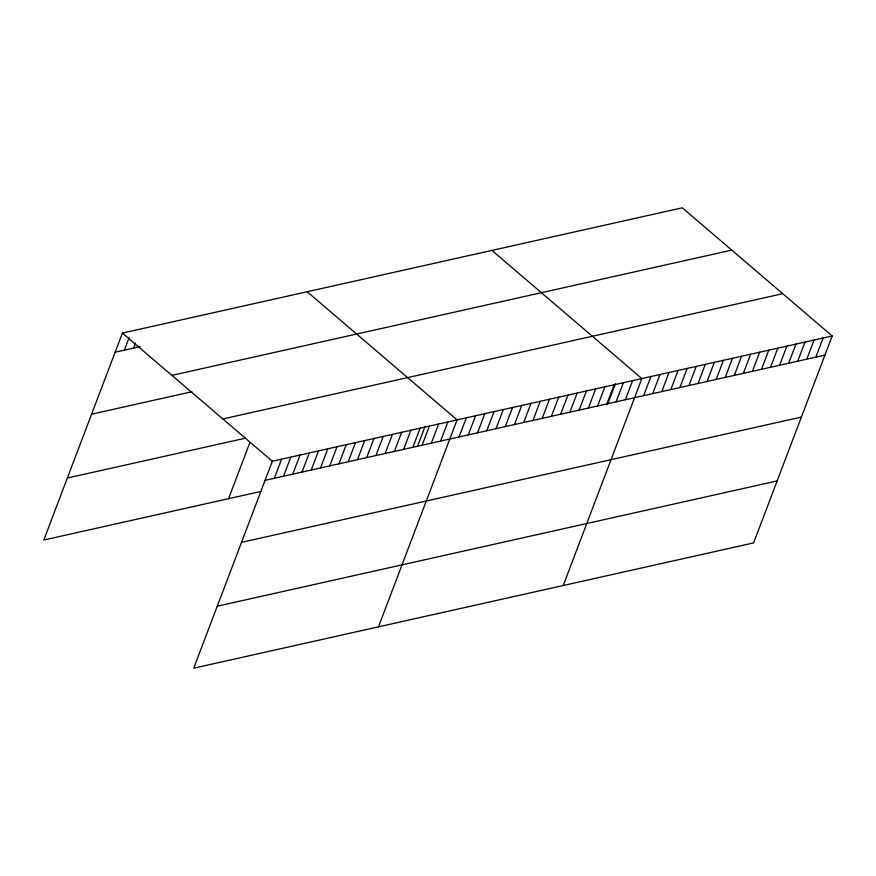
<?xml version="1.0" encoding="UTF-8"?>
<svg xmlns="http://www.w3.org/2000/svg" width="876" height="876" viewBox="0 0 876 876"><rect width="100%" height="100%" fill="white"/><g stroke="black" fill="none" stroke-linecap="round" stroke-linejoin="round"><path stroke-width="1.31" d="M832.2 335.979L272.326 461.236L193.716 668.18L753.59 542.923L832.2 335.979L682.284 207.82L122.41 333.077L43.8 540.021L261.552 491.305M124.381 350.126L129.221 337.38M133.623 348.068L135.561 342.965M228.559 498.685L249.923 442.446M274.308 478.285L281.568 459.166M283.539 476.226L290.799 457.108M292.781 474.157L300.041 455.038M302.012 472.087L309.283 452.969M311.254 470.018L318.514 450.91M320.496 467.959L327.755 448.84M329.726 465.89L336.997 446.771M338.968 463.82L346.228 444.701M348.21 461.751L355.47 442.643M357.441 459.692L364.712 440.573M366.683 457.622L373.942 438.504M375.924 455.553L383.184 436.434M385.155 453.494L392.415 434.376M394.397 451.425L401.657 432.306M403.639 449.355L410.899 430.236M412.87 447.286L420.13 428.167M417.677 445.873L425.09 426.36M422.112 445.227L429.371 426.108M431.342 443.157L438.613 424.039M440.584 441.088L447.844 421.969M378.476 626.844L457.086 419.9L307.169 291.741M459.057 436.96L466.328 417.841M468.299 434.89L475.558 415.772M477.54 432.821L484.8 413.702M486.771 430.751L494.042 411.632M496.013 428.692L503.273 409.574M505.255 426.623L512.515 407.504M514.486 424.553L521.746 405.435M523.728 422.484L530.987 403.365M532.969 420.425L540.229 401.307M542.2 418.356L549.46 399.237M551.442 416.286L558.702 397.167M560.673 414.217L567.944 395.098M569.915 412.158L577.174 393.039M579.156 410.088L586.416 390.97M588.387 408.019L595.658 388.9M597.629 405.949L604.889 386.831M606.871 403.891L614.131 384.772M607.594 404.427L615.445 383.776M616.102 401.821L623.373 382.702M625.344 399.752L632.603 380.633M563.235 585.507L641.845 378.563L491.929 250.405M643.641 395.656L650.912 376.538M652.708 393.631L659.967 374.512M661.774 391.605L669.034 372.486M670.841 389.579L678.101 370.46M679.907 387.542L687.167 368.424M688.974 385.517L696.234 366.398M698.03 383.491L705.3 364.372M707.096 381.465L714.356 362.346M716.163 379.439L723.423 360.321M725.229 377.403L732.489 358.284M734.296 375.377L741.556 356.258M743.352 373.351L750.622 354.233M752.418 371.325L759.678 352.207M761.485 369.3L768.745 350.181M770.552 367.263L777.811 348.144M779.618 365.237L786.878 346.119M788.685 363.212L795.945 344.093M797.74 361.186L805.011 342.067M806.807 359.16L814.067 340.041M815.874 357.123L823.133 338.005M115.15 352.196L140.226 346.589M171.882 375.377L731.756 250.12M91.597 414.184L191.899 391.736M222.854 418.947L782.728 293.69M67.343 478.033L245.499 438.175M265.067 480.355L824.94 355.098M241.524 542.343L801.398 417.085M217.259 606.192L777.132 480.935M122.41 333.077L272.326 461.236"/></g></svg>
